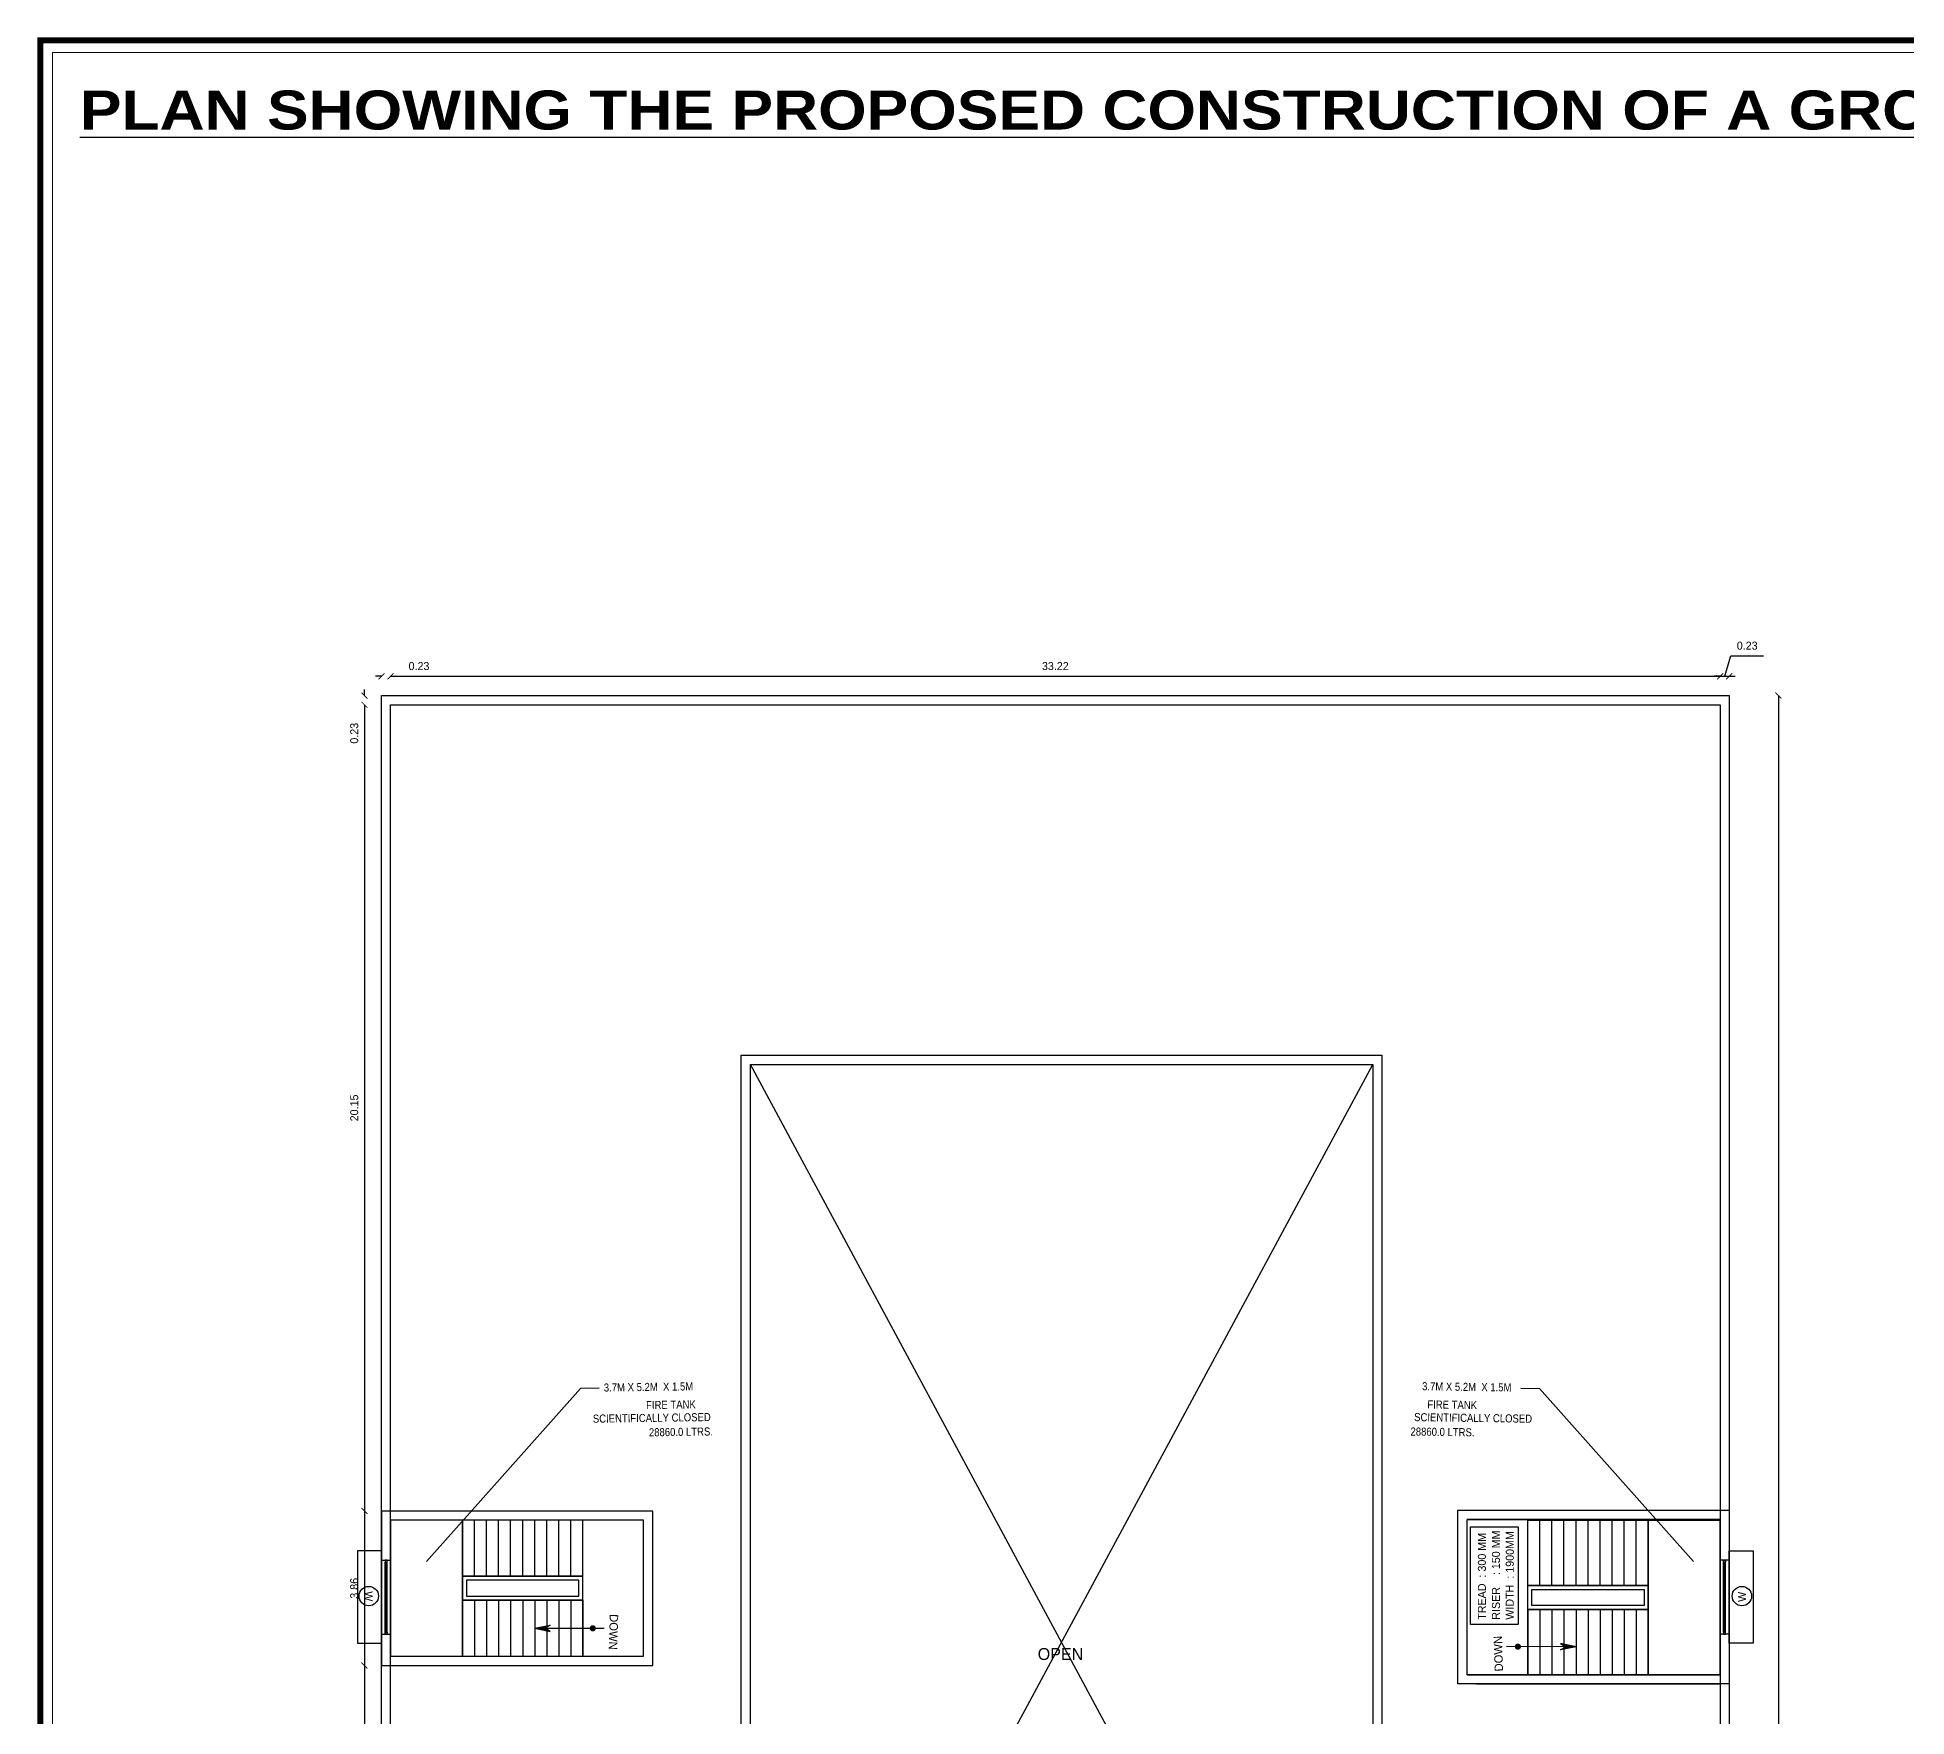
# Model space of a CAD drawing. Header units: metres. Extents: x 6102560 to 6120122, y -6664095 to -6659794.
# Drawn here: x 6102676.54 to 6102723.24, y -6659901.31 to -6659859.34 of the extents above; entities that cross this region are included whole.
import ezdxf

# ---------------------------------------------------------------- set-up
doc = ezdxf.new("R2010")
doc.units = ezdxf.units.M
doc.header["$LTSCALE"] = 500
doc.header["$MEASUREMENT"] = 0
for name, pattern in [('DASHED2', [0.375, 0.25, -0.125]), ('HIDDEN', [0.375, 0.25, -0.125]), ('PHANTOM2', [1.25, 0.625, -0.125, 0.125, -0.125, 0.125, -0.125])]:
    doc.linetypes.add(name, pattern=pattern)
doc.layers.get('0').update_dxf_attribs({"linetype": 'CONTINUOUS'})
doc.layers.get('Defpoints').update_dxf_attribs({"linetype": 'CONTINUOUS'})
for name, color, linetype in [('above', 250, 'DASHED2'), ('BLK_1_FLR_1_CHAJJA', 6, 'CONTINUOUS'), ('BLK_1_FLR_2_ROOF_AREA', 54, 'CONTINUOUS'), ('DIM', 205, 'CONTINUOUS'), ('DOOR', 252, 'CONTINUOUS'), ('DOORTEXT', 13, 'CONTINUOUS'), ('ED', 30, 'CONTINUOUS'), ('FURN1', 252, 'CONTINUOUS'), ('FURNITURE', 252, 'CONTINUOUS'), ('T E X T', 7, 'CONTINUOUS'), ('TEXT', 4, 'CONTINUOUS'), ('W-SCH', 205, 'CONTINUOUS'), ('wall', 125, 'CONTINUOUS'), ('wall1', 125, 'CONTINUOUS'), ('WIN', 252, 'CONTINUOUS'), ('WINDOWS', 252, 'CONTINUOUS')]:
    doc.layers.add(name, color=color, linetype=linetype)
doc.styles.add('56', font='')
doc.styles.add('A', font='GOTHIC.TTF', dxfattribs={"width": 0.96, "height": 6.5})
doc.styles.add('GD', font='GOTHIC.TTF')
doc.styles.add('RM', font='GOTHIC.TTF')
doc.styles.add('S2', font='GOTHIC.TTF')
doc.styles.add('USA TEXT', font='GOTHIC.TTF')
doc.styles.get('56').set_extended_font_data('Arial Black')
doc.dimstyles.new('1-100-ED', dxfattribs={"dimtxt": 0.2, "dimasz": 0.15, "dimexe": 0.18, "dimexo": 0.0625, "dimgap": 0.15, "dimtad": 1, "dimzin": 0, "dimdsep": 46, "dimtxsty": 'USA TEXT', "dimblk": 'ARCHTICK', "dimcen": 0.1, "dimse1": 1, "dimse2": 1, "dimclrd": 256, "dimclrt": 256, "dimadec": 0, "dimazin": 0, "dimtfac": 1, "dimtofl": 0, "dimtmove": 0, "dimatfit": 3, "dimldrblk": 'ARCHTICK', "dimfxl": 0, "dimtolj": 1, "dimtzin": 0, "dimarcsym": 0})

# ---------------------------------------------------------------- blocks, each defined once
blk = doc.blocks.new('_ArchTick')
at = {"color": 0, "linetype": 'ByBlock', "const_width": 0.15}
blk.add_lwpolyline([(-0.5, -0.5), (0.5, 0.5)], dxfattribs=at)
blk = doc.blocks.new('*D197')
at = {"linetype": 'PHANTOM2', "lineweight": -2}
blk.add_line((6102720.04, -6659875.793), (6102720.04, -6659933.093), dxfattribs=at)
at = {"layer": 'Defpoints', "color": 0}
for p in [(6102718.814, -6659875.793), (6102718.814, -6659933.093), (6102720.04, -6659933.093)]:
    blk.add_point(p, dxfattribs=at)
at = {"lineweight": -2, "xscale": 0.15, "yscale": 0.15, "zscale": 0.15}
for p, rotation in [((6102720.04, -6659875.793), 90), ((6102720.04, -6659933.093), 270)]:
    blk.add_blockref('_ArchTick', p, dxfattribs=dict(at, rotation=rotation))
at = {"insert": (6102719.785, -6659904.443), "char_height": 0.2, "attachment_point": 5, "rotation": 90, "style": 'USA TEXT'}
blk.add_mtext('\\A1;57.30', dxfattribs=at)
blk = doc.blocks.new('*D198')
at = {"linetype": 'PHANTOM2', "lineweight": -2}
for p, q in [((6102685.134, -6659875.31), (6102684.984, -6659875.31)), ((6102685.364, -6659875.31), (6102686.484, -6659875.31))]:
    blk.add_line(p, q, dxfattribs=at)
at = {"layer": 'Defpoints', "color": 0}
for p in [(6102685.364, -6659875.31), (6102685.134, -6659875.793), (6102685.364, -6659876.023)]:
    blk.add_point(p, dxfattribs=at)
at = {"lineweight": -2, "xscale": 0.15, "yscale": 0.15, "zscale": 0.15}
blk.add_blockref('_ArchTick', (6102685.134, -6659875.31), dxfattribs=at)
at = {"lineweight": -2, "xscale": 0.15, "yscale": 0.15, "zscale": 0.15, "rotation": 180}
blk.add_blockref('_ArchTick', (6102685.364, -6659875.31), dxfattribs=at)
at = {"insert": (6102686.074, -6659875.055), "char_height": 0.2, "attachment_point": 5, "style": 'USA TEXT'}
blk.add_mtext('\\A1;0.23', dxfattribs=at)
blk = doc.blocks.new('*D199')
at = {"linetype": 'PHANTOM2', "lineweight": -2}
blk.add_line((6102685.364, -6659875.31), (6102718.584, -6659875.31), dxfattribs=at)
at = {"layer": 'Defpoints', "color": 0}
for p in [(6102718.584, -6659875.31), (6102718.584, -6659875.405), (6102685.364, -6659876.023)]:
    blk.add_point(p, dxfattribs=at)
at = {"lineweight": -2, "xscale": 0.15, "yscale": 0.15, "zscale": 0.15, "rotation": 180}
blk.add_blockref('_ArchTick', (6102685.364, -6659875.31), dxfattribs=at)
at = {"lineweight": -2, "xscale": 0.15, "yscale": 0.15, "zscale": 0.15}
blk.add_blockref('_ArchTick', (6102718.584, -6659875.31), dxfattribs=at)
at = {"insert": (6102701.974, -6659875.055), "char_height": 0.2, "attachment_point": 5, "style": 'USA TEXT'}
blk.add_mtext('\\A1;33.22', dxfattribs=at)
blk = doc.blocks.new('*D200')
at = {"linetype": 'PHANTOM2', "lineweight": -2}
for p, q in [((6102718.699, -6659875.31), (6102718.852, -6659874.8)), ((6102718.852, -6659874.8), (6102719.672, -6659874.8)), ((6102718.584, -6659875.31), (6102718.434, -6659875.31)), ((6102718.584, -6659875.31), (6102718.814, -6659875.31)), ((6102718.814, -6659875.31), (6102718.964, -6659875.31))]:
    blk.add_line(p, q, dxfattribs=at)
at = {"layer": 'Defpoints', "color": 0}
for p in [(6102718.584, -6659875.405), (6102718.814, -6659875.31), (6102718.814, -6659875.55)]:
    blk.add_point(p, dxfattribs=at)
at = {"lineweight": -2, "xscale": 0.15, "yscale": 0.15, "zscale": 0.15}
blk.add_blockref('_ArchTick', (6102718.584, -6659875.31), dxfattribs=at)
at = {"lineweight": -2, "xscale": 0.15, "yscale": 0.15, "zscale": 0.15, "rotation": 180}
blk.add_blockref('_ArchTick', (6102718.814, -6659875.31), dxfattribs=at)
at = {"insert": (6102719.262, -6659874.545), "char_height": 0.2, "attachment_point": 5, "style": 'USA TEXT'}
blk.add_mtext('\\A1;0.23', dxfattribs=at)
blk = doc.blocks.new('*D201')
at = {"linetype": 'PHANTOM2', "lineweight": -2}
for p, q in [((6102684.711, -6659875.793), (6102684.711, -6659875.643)), ((6102684.711, -6659876.023), (6102684.711, -6659877.143))]:
    blk.add_line(p, q, dxfattribs=at)
at = {"layer": 'Defpoints', "color": 0}
for p in [(6102684.711, -6659876.023), (6102685.134, -6659875.793), (6102685.364, -6659876.023)]:
    blk.add_point(p, dxfattribs=at)
at = {"lineweight": -2, "xscale": 0.15, "yscale": 0.15, "zscale": 0.15}
for p, rotation in [((6102684.711, -6659875.793), 270), ((6102684.711, -6659876.023), 90)]:
    blk.add_blockref('_ArchTick', p, dxfattribs=dict(at, rotation=rotation))
at = {"insert": (6102684.456, -6659876.733), "char_height": 0.2, "attachment_point": 5, "rotation": 90, "style": 'USA TEXT'}
blk.add_mtext('\\A1;0.23', dxfattribs=at)
blk = doc.blocks.new('*D202')
at = {"linetype": 'PHANTOM2', "lineweight": -2}
blk.add_line((6102684.711, -6659876.023), (6102684.711, -6659896.173), dxfattribs=at)
at = {"layer": 'Defpoints', "color": 0}
for p in [(6102685.364, -6659876.023), (6102684.711, -6659896.173), (6102684.811, -6659896.173)]:
    blk.add_point(p, dxfattribs=at)
at = {"lineweight": -2, "xscale": 0.15, "yscale": 0.15, "zscale": 0.15}
for p, rotation in [((6102684.711, -6659876.023), 90), ((6102684.711, -6659896.173), 270)]:
    blk.add_blockref('_ArchTick', p, dxfattribs=dict(at, rotation=rotation))
at = {"insert": (6102684.456, -6659886.098), "char_height": 0.2, "attachment_point": 5, "rotation": 90, "style": 'USA TEXT'}
blk.add_mtext('\\A1;20.15', dxfattribs=at)
blk = doc.blocks.new('*D203')
at = {"linetype": 'PHANTOM2', "lineweight": -2}
blk.add_line((6102684.711, -6659896.173), (6102684.711, -6659900.033), dxfattribs=at)
at = {"layer": 'Defpoints', "color": 0}
for p in [(6102684.811, -6659896.173), (6102684.683, -6659900.033), (6102684.711, -6659900.033)]:
    blk.add_point(p, dxfattribs=at)
at = {"lineweight": -2, "xscale": 0.15, "yscale": 0.15, "zscale": 0.15}
for p, rotation in [((6102684.711, -6659896.173), 90), ((6102684.711, -6659900.033), 270)]:
    blk.add_blockref('_ArchTick', p, dxfattribs=dict(at, rotation=rotation))
at = {"insert": (6102684.456, -6659898.103), "char_height": 0.2, "attachment_point": 5, "rotation": 90, "style": 'USA TEXT'}
blk.add_mtext('\\A1;3.86', dxfattribs=at)
blk = doc.blocks.new('*D204')
at = {"linetype": 'PHANTOM2', "lineweight": -2}
blk.add_line((6102684.711, -6659900.033), (6102684.711, -6659932.863), dxfattribs=at)
at = {"layer": 'Defpoints', "color": 0}
for p in [(6102684.683, -6659900.033), (6102684.711, -6659932.863), (6102684.896, -6659932.863)]:
    blk.add_point(p, dxfattribs=at)
at = {"lineweight": -2, "xscale": 0.15, "yscale": 0.15, "zscale": 0.15}
for p, rotation in [((6102684.711, -6659900.033), 90), ((6102684.711, -6659932.863), 270)]:
    blk.add_blockref('_ArchTick', p, dxfattribs=dict(at, rotation=rotation))
at = {"insert": (6102684.456, -6659916.448), "char_height": 0.2, "attachment_point": 5, "rotation": 90, "style": 'USA TEXT'}
blk.add_mtext('\\A1;32.83', dxfattribs=at)

msp = doc.modelspace()

# ---------------------------------------------------------------- hatches: boundary and pattern name
at = {"layer": 'DIM'}
h = msp.add_hatch(color=256, dxfattribs=at)
h.paths.add_polyline_path([(6102689.24499, -6659899.04703), (6102689.24496, -6659899.08788), (6102689.34864, -6659899.02645)])
h.paths.add_polyline_path([(6102688.9894, -6659899.0978), (6102688.9894, -6659899.10289), (6102689.2194, -6659899.10303), (6102689.24496, -6659899.08788), (6102689.24499, -6659899.04703)])
h.paths.add_polyline_path([(6102688.9894, -6659899.10289), (6102688.9894, -6659899.10798), (6102689.24492, -6659899.15907), (6102689.24495, -6659899.11822), (6102689.2194, -6659899.10303)])
h.paths.add_polyline_path([(6102688.9894, -6659899.10798), (6102688.9894, -6659899.10289), (6102688.96384, -6659899.10288)])
h.paths.add_polyline_path([(6102688.96384, -6659899.10288), (6102688.9894, -6659899.10289), (6102688.9894, -6659899.0978)])
h.paths.add_polyline_path([(6102689.34854, -6659899.17978), (6102689.24495, -6659899.11822), (6102689.24492, -6659899.15907)])
h = msp.add_hatch(color=256, dxfattribs=at)
h.paths.add_polyline_path([(6102714.7027, -6659899.50704), (6102714.70272, -6659899.54789), (6102714.59905, -6659899.48645)])
h.paths.add_polyline_path([(6102714.95829, -6659899.5578), (6102714.95829, -6659899.56289), (6102714.72829, -6659899.56304), (6102714.70272, -6659899.54789), (6102714.7027, -6659899.50704)])
h.paths.add_polyline_path([(6102714.95829, -6659899.56289), (6102714.95829, -6659899.56799), (6102714.70277, -6659899.61907), (6102714.70274, -6659899.57822), (6102714.72829, -6659899.56304)])
h.paths.add_polyline_path([(6102714.95829, -6659899.56799), (6102714.95829, -6659899.56289), (6102714.98384, -6659899.56288)])
h.paths.add_polyline_path([(6102714.98384, -6659899.56288), (6102714.95829, -6659899.56289), (6102714.95829, -6659899.5578)])
h.paths.add_polyline_path([(6102714.59915, -6659899.63978), (6102714.70274, -6659899.57822), (6102714.70277, -6659899.61907)])

# ---------------------------------------------------------------- linework, layer by layer
for p, q in [((6102694.12384, -6659914.1149), (6102694.12384, -6659884.7829)), ((6102694.12384, -6659884.7829), (6102710.13384, -6659884.7829)), ((6102710.13384, -6659884.7829), (6102710.13384, -6659914.1149)), ((6102685.36384, -6659896.4029), (6102685.36384, -6659899.8029)), ((6102718.58384, -6659896.38296), (6102712.26384, -6659896.38296)), ((6102718.58384, -6659900.2629), (6102718.58384, -6659896.38296)), ((6102687.16384, -6659898.4029), (6102687.16384, -6659899.8029)), ((6102687.46384, -6659898.4029), (6102687.46384, -6659899.8029)), ((6102687.76384, -6659898.4029), (6102687.76384, -6659899.8029)), ((6102688.06384, -6659898.4029), (6102688.06384, -6659899.8029)), ((6102688.36384, -6659898.4029), (6102688.36384, -6659899.8029)), ((6102688.66384, -6659898.4029), (6102688.66384, -6659899.8029)), ((6102688.96384, -6659898.4029), (6102688.96384, -6659899.8029)), ((6102689.26384, -6659898.4029), (6102689.26384, -6659899.8029)), ((6102689.56384, -6659898.4029), (6102689.56384, -6659899.8029)), ((6102689.86384, -6659898.4029), (6102689.86384, -6659899.8029)), ((6102690.16384, -6659898.4029), (6102690.16384, -6659899.8029)), ((6102713.78417, -6659898.63298), (6102713.78384, -6659900.2629)), ((6102714.08384, -6659898.63298), (6102714.08384, -6659900.2629)), ((6102714.38384, -6659898.63298), (6102714.38384, -6659900.2629)), ((6102714.68384, -6659898.63298), (6102714.68384, -6659900.2629)), ((6102714.98384, -6659898.63298), (6102714.98384, -6659900.2629)), ((6102715.28384, -6659898.63298), (6102715.28384, -6659900.2629)), ((6102715.58384, -6659898.63301), (6102715.58384, -6659900.2629)), ((6102715.88384, -6659898.63304), (6102715.88384, -6659900.2629)), ((6102716.18384, -6659898.63306), (6102716.18384, -6659900.2629)), ((6102716.48384, -6659898.63309), (6102716.48384, -6659900.2629)), ((6102716.78384, -6659898.8629), (6102716.78384, -6659900.2629)), ((6102712.26384, -6659900.2629), (6102718.58384, -6659900.2629)), ((6102712.49384, -6659900.4929), (6102718.58384, -6659900.4929))]:
    msp.add_line(p, q)
at = {"linetype": 'HIDDEN', "ltscale": 500}
for p, q in [((6102687.16384, -6659897.8029), (6102687.16384, -6659896.4029)), ((6102687.46384, -6659897.8029), (6102687.46384, -6659896.4029)), ((6102687.76384, -6659897.8029), (6102687.76384, -6659896.4029)), ((6102688.06384, -6659897.8029), (6102688.06384, -6659896.4029)), ((6102688.36384, -6659897.8029), (6102688.36384, -6659896.4029)), ((6102715.58384, -6659898.03298), (6102715.58384, -6659896.4029)), ((6102715.88384, -6659898.03298), (6102715.88384, -6659896.4029)), ((6102716.18384, -6659898.03298), (6102716.18384, -6659896.4029)), ((6102716.48384, -6659898.03298), (6102716.48384, -6659896.4029)), ((6102716.78384, -6659897.8029), (6102716.78384, -6659896.4029))]:
    msp.add_line(p, q, dxfattribs=at)
at = {"linetype": 'HIDDEN', "ltscale": 0.5}
for p, q in [((6102688.66384, -6659897.8029), (6102688.66384, -6659896.4029)), ((6102688.96384, -6659897.8029), (6102688.96384, -6659896.4029)), ((6102689.26384, -6659897.8029), (6102689.26384, -6659896.4029)), ((6102689.56384, -6659897.8029), (6102689.56384, -6659896.4029)), ((6102689.86384, -6659897.8029), (6102689.86384, -6659896.4029)), ((6102690.16384, -6659897.8029), (6102690.16384, -6659896.4029)), ((6102713.78384, -6659897.8029), (6102713.78384, -6659896.4029)), ((6102714.08384, -6659898.03287), (6102714.08384, -6659896.4029)), ((6102714.38384, -6659898.0329), (6102714.38384, -6659896.4029)), ((6102714.68384, -6659898.03292), (6102714.68384, -6659896.4029)), ((6102714.98384, -6659898.03295), (6102714.98384, -6659896.4029)), ((6102715.28384, -6659898.03298), (6102715.28384, -6659896.4029))]:
    msp.add_line(p, q, dxfattribs=at)
at = {"lineweight": 35, "ltscale": 10, "const_width": 0.15}
msp.add_lwpolyline([(6102676.61283, -6659859.41635), (6102786.58273, -6659859.41635), (6102786.58273, -6659941.00679), (6102676.61283, -6659941.00679)], close=True, dxfattribs=at)
at = {"lineweight": 0, "ltscale": 10}
msp.add_lwpolyline([(6102676.91283, -6659859.71635), (6102786.28273, -6659859.71635), (6102786.28273, -6659940.70679), (6102676.91283, -6659940.70679)], close=True, dxfattribs=at)
at = {"linetype": 'PHANTOM2', "ltscale": 500}
for points in [[(6102694.35384, -6659913.8849), (6102709.90384, -6659885.0129)], [(6102709.90384, -6659913.8849), (6102694.35384, -6659885.0129)]]:
    msp.add_lwpolyline(points, dxfattribs=at)
at = {"color": 26, "linetype": 'Continuous'}
msp.add_lwpolyline([(6102694.35384, -6659885.0129), (6102709.90384, -6659885.0129), (6102709.90384, -6659913.8849), (6102694.35384, -6659913.8849)], close=True, dxfattribs=at)
for points in [[(6102691.91381, -6659900.0329), (6102691.91388, -6659896.1729), (6102685.13385, -6659896.1729), (6102685.13379, -6659900.0329)], [(6102712.03383, -6659900.49305), (6102712.03383, -6659896.15296), (6102718.81386, -6659896.15296), (6102718.81386, -6659900.49306)], [(6102691.68382, -6659899.8029), (6102691.68387, -6659896.4029), (6102685.36384, -6659896.4029), (6102685.36379, -6659899.8029)], [(6102712.26383, -6659900.26305), (6102712.26383, -6659896.38296), (6102718.58386, -6659896.38296), (6102718.58386, -6659900.26306)], [(6102687.16384, -6659898.4029), (6102690.16384, -6659898.4029), (6102690.16384, -6659897.8029), (6102687.16384, -6659897.8029)], [(6102687.26384, -6659898.3029), (6102690.06384, -6659898.3029), (6102690.06384, -6659897.9029), (6102687.26384, -6659897.9029)], [(6102716.78401, -6659898.63298), (6102713.78401, -6659898.63298), (6102713.78401, -6659898.03298), (6102716.78401, -6659898.03298)], [(6102716.68401, -6659898.53298), (6102713.88401, -6659898.53298), (6102713.88401, -6659898.13298), (6102716.68401, -6659898.13298)]]:
    msp.add_lwpolyline(points, close=True)
at = {"linetype": 'Continuous'}
for points in [[(6102685.36384, -6659899.8029), (6102687.16368, -6659899.8029), (6102687.16368, -6659896.4029), (6102685.36384, -6659896.4029)], [(6102690.16384, -6659897.80262), (6102690.16352, -6659896.40207), (6102687.16368, -6659896.40235), (6102687.16401, -6659897.8029)], [(6102690.16417, -6659897.80262), (6102690.16384, -6659896.40207), (6102687.16401, -6659896.40235), (6102687.16433, -6659897.8029)], [(6102713.78409, -6659898.03284), (6102713.78384, -6659896.40207), (6102716.78368, -6659896.40235), (6102716.78393, -6659898.03312)], [(6102718.58384, -6659900.26306), (6102716.78401, -6659900.26306), (6102716.78401, -6659896.4029), (6102718.58384, -6659896.4029)], [(6102690.16384, -6659899.8029), (6102690.16352, -6659898.40235), (6102687.16368, -6659898.40262), (6102687.16401, -6659899.80318)], [(6102713.78384, -6659900.2629), (6102713.78417, -6659898.63284), (6102716.78401, -6659898.63312), (6102716.78368, -6659900.26318)]]:
    msp.add_lwpolyline(points, close=True, dxfattribs=at)
at = {"layer": 'above'}
for points in [[(6102685.13381, -6659897.16778), (6102684.53381, -6659897.16778), (6102684.53375, -6659899.4781), (6102685.13365, -6659899.47809)], [(6102718.81388, -6659897.16778), (6102719.41388, -6659897.16778), (6102719.41394, -6659899.4781), (6102718.81404, -6659899.47809)]]:
    msp.add_lwpolyline(points, dxfattribs=at)
at = {"layer": 'BLK_1_FLR_1_CHAJJA', "linetype": 'Continuous'}
for points in [[(6102685.13388, -6659897.16778), (6102684.53392, -6659897.16778), (6102684.53397, -6659899.4781), (6102685.13376, -6659899.47809)], [(6102718.81381, -6659897.16778), (6102719.41377, -6659897.16778), (6102719.41372, -6659899.4781), (6102718.81393, -6659899.47809)]]:
    msp.add_lwpolyline(points, close=True, dxfattribs=at)
at = {"layer": 'BLK_1_FLR_2_ROOF_AREA'}
msp.add_lwpolyline([(6102685.13384, -6659875.7929), (6102718.81384, -6659875.7929), (6102718.81384, -6659933.0929), (6102685.13384, -6659933.0929)], close=True, dxfattribs=at)
at = {"layer": 'DIM', "const_width": 0.07667}
for points in [[(6102690.41536, -6659899.14038, 1), (6102690.41541, -6659899.06371, 1)], [(6102713.53232, -6659899.60038, -1), (6102713.53228, -6659899.52371, -1)]]:
    msp.add_lwpolyline(points, format="xyb", close=True, dxfattribs=at)
at = {"layer": 'DOOR'}
for p, q in [((6102688.96384, -6659899.1029), (6102689.34864, -6659899.02647)), ((6102688.96384, -6659899.1029), (6102690.7036, -6659899.1019)), ((6102688.96384, -6659899.1029), (6102689.34854, -6659899.17981)), ((6102689.34864, -6659899.02647), (6102689.2194, -6659899.10306)), ((6102689.34854, -6659899.17981), (6102689.2194, -6659899.10306)), ((6102714.98384, -6659899.5629), (6102713.24409, -6659899.5619)), ((6102714.98384, -6659899.5629), (6102714.59905, -6659899.48648)), ((6102714.59905, -6659899.48648), (6102714.72829, -6659899.56306)), ((6102714.98384, -6659899.5629), (6102714.59915, -6659899.63981)), ((6102714.59915, -6659899.63981), (6102714.72829, -6659899.56306))]:
    msp.add_line(p, q, dxfattribs=at)
at = {"layer": 'ED'}
for p, q in [((6102686.25766, -6659897.43485), (6102690.10692, -6659893.10888)), ((6102690.57807, -6659893.10217), (6102690.10692, -6659893.10888)), ((6102713.60178, -6659893.10217), (6102714.07293, -6659893.10888)), ((6102717.92218, -6659897.43485), (6102714.07293, -6659893.10888))]:
    msp.add_line(p, q, dxfattribs=at)
at = {"layer": 'FURN1'}
for points in [[(6102685.23091, -6659897.39778), (6102685.23091, -6659897.44778), (6102685.28091, -6659897.44778), (6102685.28091, -6659897.39778)], [(6102685.23091, -6659897.39841), (6102685.23091, -6659897.44841), (6102685.28091, -6659897.4484), (6102685.28091, -6659897.3984)], [(6102718.71678, -6659897.39841), (6102718.71677, -6659897.44841), (6102718.66677, -6659897.4484), (6102718.66678, -6659897.3984)], [(6102718.71678, -6659897.39778), (6102718.71678, -6659897.44778), (6102718.66678, -6659897.44778), (6102718.66678, -6659897.39778)], [(6102685.23095, -6659899.24747), (6102685.23094, -6659899.19747), (6102685.28094, -6659899.19746), (6102685.28095, -6659899.24746)], [(6102685.23095, -6659899.24809), (6102685.23094, -6659899.19809), (6102685.28094, -6659899.19809), (6102685.28095, -6659899.24809)], [(6102718.71674, -6659899.24747), (6102718.71674, -6659899.19747), (6102718.66674, -6659899.19746), (6102718.66674, -6659899.24746)], [(6102718.71674, -6659899.24809), (6102718.71675, -6659899.19809), (6102718.66675, -6659899.19809), (6102718.66674, -6659899.24809)]]:
    msp.add_lwpolyline(points, close=True, dxfattribs=at)
at = {"layer": 'FURNITURE', "linetype": 'HIDDEN', "ltscale": 0.2}
for p, q in [((6102685.23098, -6659899.19747), (6102685.23091, -6659897.44778)), ((6102685.28094, -6659899.19809), (6102685.28092, -6659897.4484)), ((6102718.66675, -6659899.19809), (6102718.66677, -6659897.4484)), ((6102718.71671, -6659899.19747), (6102718.71678, -6659897.44778))]:
    msp.add_line(p, q, dxfattribs=at)
at = {"layer": 'FURNITURE', "color": 4, "linetype": 'HIDDEN', "ltscale": 0.2}
for p, q in [((6102685.25594, -6659899.19746), (6102685.25592, -6659897.44778)), ((6102718.69174, -6659899.19746), (6102718.69177, -6659897.44778))]:
    msp.add_line(p, q, dxfattribs=at)
at = {"layer": 'W-SCH'}
for centre in [(6102684.81841, -6659898.29731), (6102719.12927, -6659898.29731)]:
    msp.add_circle(centre, 0.24242, dxfattribs=at)
at = {"layer": 'wall', "ltscale": 400}
msp.add_lwpolyline([(6102685.36384, -6659876.0229), (6102718.58384, -6659876.0229), (6102718.58384, -6659932.8629), (6102685.36384, -6659932.8629)], close=True, dxfattribs=at)
at = {"layer": 'wall1'}
for p, q in [((6102685.13381, -6659897.39778), (6102685.36392, -6659897.39778)), ((6102718.81388, -6659897.39778), (6102718.58377, -6659897.39778)), ((6102685.13385, -6659899.24809), (6102685.36395, -6659899.24809)), ((6102718.81384, -6659899.24809), (6102718.58374, -6659899.24809))]:
    msp.add_line(p, q, dxfattribs=at)
at = {"layer": 'WIN'}
msp.add_lwpolyline([(6102712.3486, -6659899.01139), (6102712.3486, -6659896.56648), (6102713.5351, -6659896.56648), (6102713.5351, -6659899.01139)], close=True, dxfattribs=at)
at = {"layer": 'WINDOWS'}
for p, q in [((6102685.13389, -6659899.24809), (6102685.13381, -6659897.39778)), ((6102685.36384, -6659899.24809), (6102685.36385, -6659897.39778)), ((6102718.58385, -6659899.24809), (6102718.58384, -6659897.39778)), ((6102718.8138, -6659899.24809), (6102718.81387, -6659897.39778))]:
    msp.add_line(p, q, dxfattribs=at)

# ---------------------------------------------------------------- texts
at = {"style": '56'}
msp.add_text('%%UPLAN SHOWING THE PROPOSED CONSTRUCTION OF A GROUND FLOOR AND FIRST FLOOR OF A SCHOOL BUILDING ', height=0.975, dxfattribs=at).set_placement((6102677.59884, -6659861.64446))
at = {"layer": 'DIM', "style": 'A', "width": 0.88}
for s, height, rotation, p in [('3.7M X 5.2M  X 1.5M', 0.2020486, 0.815488, (6102690.69278, -6659893.18705)), ('3.7M X 5.2M  X 1.5M', 0.2020486, 359.184512, (6102711.13659, -6659893.15359)), ('SCIENTIFICALLY CLOSED', 0.2020486, 0.815488, (6102690.41839, -6659893.96498)), ('FIRE TANK', 0.202049, 0.815488, (6102691.74948, -6659893.62463)), ('SCIENTIFICALLY CLOSED', 0.2020486, 359.184512, (6102710.93854, -6659893.92479)), ('FIRE TANK', 0.202049, 359.184512, (6102711.2683, -6659893.60809)), ('28860.0 LTRS.', 0.2020486, 0.815488, (6102691.81982, -6659894.30612)), ('28860.0 LTRS.', 0.2020486, 359.184512, (6102710.84698, -6659894.28459))]:
    msp.add_text(s, height=height, rotation=rotation, dxfattribs=at).set_placement(p)
at = {"layer": 'DOORTEXT', "color": 3, "style": 'RM'}
for rotation, p in [(268.889061, (6102684.71911, -6659898.17329)), (91.110939, (6102719.23376, -6659898.44082))]:
    msp.add_text('W', height=0.2, rotation=rotation, dxfattribs=at).set_placement(p)
at = {"layer": 'T E X T', "style": 'GD'}
for s, p in [('TREAD  : 300 MM', (6102712.73239, -6659898.88854)), ('RISER    : 150 MM', (6102713.08389, -6659898.88854)), ('WIDTH  : 1900MM', (6102713.42889, -6659898.88854))]:
    msp.add_text(s, height=0.2, rotation=90, dxfattribs=at).set_placement(p)
at = {"layer": 'TEXT', "style": 'RM'}
for rotation, p in [(268.253537, (6102690.84233, -6659898.74629)), (91.746463, (6102713.16126, -6659900.17837))]:
    msp.add_text('DOWN', height=0.21, rotation=rotation, dxfattribs=at).set_placement(p)
at = {"layer": 'TEXT', "color": 7, "style": 'S2'}
msp.add_text('OPEN', height=0.3, dxfattribs=at).set_placement((6102701.53327, -6659899.89567))

# ---------------------------------------------------------------- dimensions: what is measured, and where the dimension line sits
for base, p1, p2, override, picture, middle in [((6102718.81384, -6659875.30977), (6102718.58384, -6659875.40507), (6102718.81384, -6659875.55045), {"dimtmove": 1, "dimfxl": 75, "dimfxlon": 1, "dimarcsym": 2}, '*D200', (6102719.00185, -6659874.54471)), ((6102685.36384, -6659875.30977), (6102685.13384, -6659875.7929), (6102685.36384, -6659876.0229), {"dimfxl": 75, "dimfxlon": 1, "dimarcsym": 2}, '*D198', (6102686.07408, -6659875.05474)), ((6102718.58384, -6659875.30977), (6102685.36384, -6659876.0229), (6102718.58384, -6659875.40507), {"dimtmove": 1, "dimfxl": 75, "dimfxlon": 1, "dimarcsym": 2}, '*D199', (6102701.97384, -6659875.05474))]:
    dim = msp.add_linear_dim(base=base, p1=p1, p2=p2, dimstyle='1-100-ED', override=override)
    dim.commit()
    dim.dimension.update_dxf_attribs({"geometry": picture, "text_midpoint": middle})
for base, p1, p2, override, picture, middle in [((6102684.71086, -6659876.0229), (6102685.13384, -6659875.7929), (6102685.36384, -6659876.0229), {"dimfxl": 75, "dimfxlon": 1, "dimarcsym": 2}, '*D201', (6102684.45583, -6659876.73313)), ((6102684.71086, -6659896.1729), (6102685.36384, -6659876.0229), (6102684.81112, -6659896.1729), {"dimtmove": 1, "dimfxl": 75, "dimfxlon": 1, "dimarcsym": 2}, '*D202', (6102684.45583, -6659886.0979)), ((6102720.03976, -6659933.0929), (6102718.81384, -6659875.7929), (6102718.81384, -6659933.0929), {"dimfxl": 75, "dimfxlon": 1, "dimarcsym": 2}, '*D197', (6102719.78473, -6659904.4429)), ((6102684.71086, -6659900.03289), (6102684.81112, -6659896.1729), (6102684.683, -6659900.03289), {"dimtmove": 1, "dimfxl": 75, "dimfxlon": 1, "dimarcsym": 2}, '*D203', (6102684.45583, -6659898.1029)), ((6102684.71086, -6659932.8629), (6102684.683, -6659900.03289), (6102684.89572, -6659932.8629), {"dimtmove": 1, "dimfxl": 75, "dimfxlon": 1, "dimarcsym": 2}, '*D204', (6102684.45583, -6659916.4479))]:
    dim = msp.add_linear_dim(base=base, p1=p1, p2=p2, angle=90, dimstyle='1-100-ED', override=override)
    dim.commit()
    dim.dimension.update_dxf_attribs({"geometry": picture, "text_midpoint": middle})

doc.saveas('drawing.dxf')
